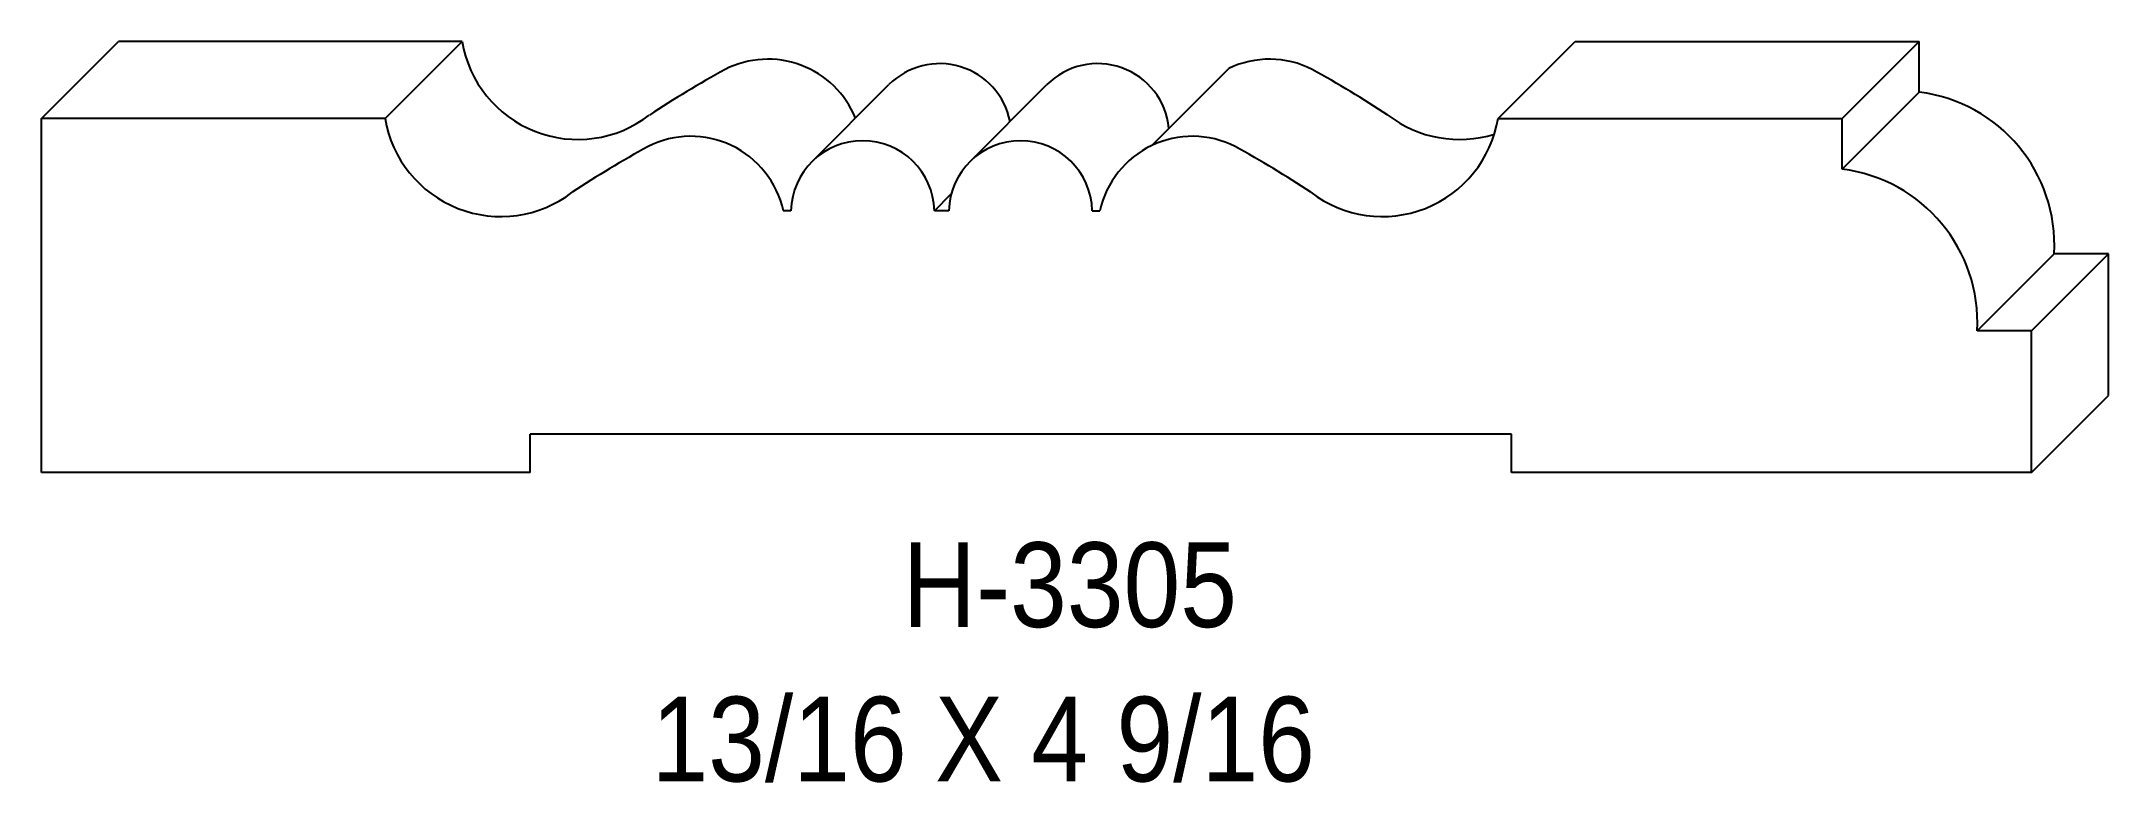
# Model space of a CAD drawing. Extents: x 66.02 to 70.76, y 148.24 to 149.94.
import ezdxf

# ---------------------------------------------------------------- set-up
doc = ezdxf.new("R2010")
doc.units = 0
doc.header["$LTSCALE"] = 5
doc.layers.add('PROFILE', color=7, linetype='CONTINUOUS')
doc.styles.add('TXT', font='TXT', dxfattribs={"height": 3.5})

msp = doc.modelspace()

# ---------------------------------------------------------------- linework, layer by layer
at = {"layer": 'PROFILE', "color": 1, "linetype": 'CONTINUOUS'}
for p, q in [((66.021, 149.7648), (66.1977, 149.9415)), ((66.9863, 149.9415), (66.1977, 149.9415)), ((66.8096, 149.7648), (66.9863, 149.9415)), ((69.3629, 149.7648), (69.5396, 149.9415)), ((69.5396, 149.9415), (70.3289, 149.9415)), ((70.1522, 149.7648), (70.3289, 149.9415)), ((70.3289, 149.8251), (70.3289, 149.9415)), ((68.5683, 149.7027), (68.745, 149.8795)), ((67.7887, 149.6655), (67.9655, 149.8422)), ((68.151, 149.6655), (68.3278, 149.8422)), ((70.1522, 149.6484), (70.3289, 149.8251)), ((66.8096, 149.7648), (66.021, 149.7648)), ((66.021, 148.9525), (66.021, 149.7648)), ((69.3629, 149.7648), (70.1522, 149.7648)), ((70.1522, 149.6484), (70.1522, 149.7648)), ((68.0696, 149.553), (68.1085, 149.5919)), ((67.7406, 149.553), (67.7231, 149.553)), ((68.1029, 149.553), (68.0696, 149.553)), ((68.4319, 149.553), (68.4493, 149.553)), ((70.4618, 149.2778), (70.6385, 149.4545)), ((70.5867, 149.2778), (70.7635, 149.4545)), ((70.7635, 149.4545), (70.6385, 149.4545)), ((70.7635, 149.1293), (70.7635, 149.4545)), ((70.5867, 149.2778), (70.4618, 149.2778)), ((70.5867, 148.9525), (70.5867, 149.2778)), ((70.5867, 148.9525), (70.7635, 149.1293)), ((69.3934, 149.0406), (67.1427, 149.0406)), ((67.1427, 148.9525), (67.1427, 149.0406)), ((69.3934, 148.9525), (69.3934, 149.0406)), ((67.1427, 148.9525), (66.021, 148.9525)), ((70.5867, 148.9525), (69.3934, 148.9525))]:
    msp.add_line(p, q, dxfattribs=at)
for centre, major_axis, start_param, end_param in [((67.2516, 149.9855), (0.269, 0), -2.977584, -0.914589), ((68.909, 147.4932), (0, 2.7248), 0.505439, 0.579994), ((67.6875, 149.6832), (0, 0.2174), -1.182368, 0.467017), ((68.0818, 149.7259), (0.1645, 0), 0.194686, 2.356194), ((68.4441, 149.7259), (0.1645, 0), 0.099682, 2.356194), ((68.8384, 149.6832), (0.2174, 0), 1.10378, 2.014787), ((67.6169, 147.4932), (0, 2.7248), -0.579994, -0.505439), ((70.2852, 149.474), (0.3538, 0), -0.054977, 1.446993), ((69.2743, 149.9855), (0.269, 0), -2.227004, -1.268637), ((67.0749, 149.8087), (0, 0.269), -4.54838, -2.485385), ((67.5108, 149.5064), (0, 0.2174), -1.354998, 0.467017), ((68.6617, 149.5064), (0, 0.2174), -0.467017, 1.354998), ((69.0975, 149.8087), (0, 0.269), -3.7978, -1.734805), ((68.7322, 147.3164), (2.7248, 0), 2.076235, 2.150791), ((67.9051, 149.5492), (0, 0.1645), -1.547675, 1.547675), ((68.2674, 149.5492), (0, 0.1645), -1.547675, 1.547675), ((67.4402, 147.3164), (2.7248, 0), 0.990802, 1.065357), ((70.1085, 149.2972), (0, 0.3538), -1.625774, -0.123803)]:
    msp.add_ellipse(centre, major_axis=major_axis, ratio=1, start_param=start_param, end_param=end_param, dxfattribs=at)

# ---------------------------------------------------------------- texts
at = {"layer": 'PROFILE', "color": 1, "linetype": 'CONTINUOUS', "style": 'TXT', "width": 0.9}
for s, height, p in [('H-3305', 0.19439, (67.9965, 148.598)), ('13/16 X 4 9/16', 0.194395, (67.4207, 148.2439))]:
    msp.add_text(s, height=height, dxfattribs=at).set_placement(p)

doc.saveas('drawing.dxf')
